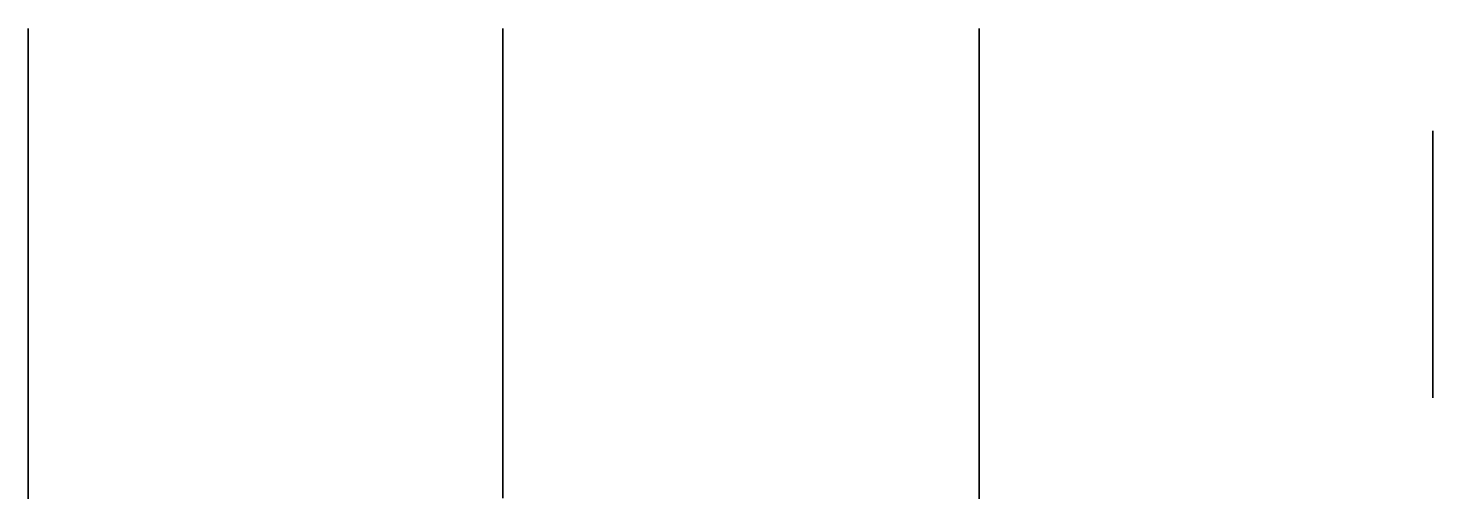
# Model space of a CAD drawing. Header units: inches. Extents: x -185 to -31, y -30 to 22.
import ezdxf

# ---------------------------------------------------------------- set-up
doc = ezdxf.new("R2010")
doc.units = ezdxf.units.IN
doc.header["$MEASUREMENT"] = 0

msp = doc.modelspace()

# ---------------------------------------------------------------- linework, layer by layer
at = {"extrusion": (1, 0, 0)}
for elevation in [-185.37, -80.57]:
    msp.add_lwpolyline([(-14.36, 47.43), (-19.66, 53.32, -0.05566), (-14.66, 56.21), (-12.21, 48.67, 1), (-7.36, 50.24), (-9.81, 57.78, -0.05566), (-4.07, 58.38), (-4.9, 50.5, 1), (0.17, 49.97), (1, 57.85, -0.05566), (6.49, 56.07), (2.52, 49.2, 1), (6.94, 46.65), (10.9, 53.52, -0.05566), (15.19, 49.66), (8.78, 45, 1), (11.77, 40.87), (18.19, 45.53, -0.05566), (20.54, 40.26), (12.78, 38.61, 1), (13.84, 33.62), (21.6, 35.27, -0.05566), (21.6, 29.5), (13.84, 31.15, 1), (12.78, 26.16), (20.54, 24.51, -0.05566), (18.19, 19.24), (11.77, 23.9, 1), (8.78, 19.77), (15.19, 15.11, -0.05566), (10.9, 11.25), (6.94, 18.12, 1), (2.52, 15.57), (6.49, 8.7, -0.05566), (1, 6.92), (0.17, 14.8, 1), (-4.9, 14.27), (-4.07, 6.39, -0.05566), (-9.81, 6.99), (-7.36, 14.53, 1), (-12.21, 16.11), (-14.66, 8.57, -0.05566), (-19.66, 11.45), (-14.36, 17.34, 1), (-18.15, 20.76), (-23.45, 14.86, -0.05566), (-26.84, 19.53), (-19.6, 22.76, 1), (-21.67, 27.42), (-28.92, 24.19, -0.05566), (-30.12, 29.84), (-22.19, 29.84, 1), (-22.19, 34.94), (-30.12, 34.94, -0.05566), (-28.92, 40.58), (-21.67, 37.36, 1), (-19.6, 42.01), (-26.84, 45.24, -0.05566), (-23.45, 49.91), (-18.15, 44.02, 1)], format="xyb", close=True, dxfattribs=dict(at, elevation=elevation))
at = {"extrusion": (1, 4.05231e-15, -9.8248e-14)}
for points, elevation in [([(-7.61, 27.01), (-8.56, 28.65, 0.267949), (-9.42, 29.15), (-15.74, 29.15, -1), (-15.74, 35.62), (-9.41, 35.62, 0.267949), (-8.54, 36.12), (-7.47, 37.96), (-7.47, 43.89, -1), (-1.01, 43.89), (-1.01, 38.24, 0.131652), (-0.88, 37.74), (0.06, 36.12, 0.267949), (0.92, 35.62), (7.26, 35.62, -1), (7.26, 29.15), (0.94, 29.15, 0.267949), (0.08, 28.65), (-0.88, 27, 0.131652), (-1.01, 26.5), (-1.01, 20.89, -1), (-7.47, 20.89), (-7.47, 26.51, 0.131652)], -30.57), ([(-14.74, 37.09, 0.414481), (-14.23, 35.76, -0.022137), (-13.94, 35.62), (-9.41, 35.62, 0.267949), (-8.54, 36.12), (-7.61, 37.74, 0.131652), (-7.47, 38.24), (-7.47, 41.84, 0.113044), (-7.57, 42.28, -0.007538), (-7.62, 42.38, 0.414481), (-8.94, 42.88, 0.18423)], -185.37), ([(-14.74, 37.09, 0.414481), (-14.23, 35.76, -0.022137), (-13.94, 35.62), (-9.41, 35.62, 0.267949), (-8.54, 36.12), (-7.61, 37.74, 0.131652), (-7.47, 38.24), (-7.47, 41.84, 0.113044), (-7.57, 42.28, -0.007538), (-7.62, 42.38, 0.414481), (-8.94, 42.88, 0.18423)], -133.07), ([(-14.74, 37.09, 0.414481), (-14.23, 35.76, -0.022137), (-13.94, 35.62), (-9.41, 35.62, 0.267949), (-8.54, 36.12), (-7.61, 37.74, 0.131652), (-7.47, 38.24), (-7.47, 41.84, 0.113044), (-7.57, 42.28, -0.007538), (-7.62, 42.38, 0.414481), (-8.94, 42.88, 0.18423)], -80.57)]:
    msp.add_lwpolyline(points, format="xyb", close=True, dxfattribs=dict(at, elevation=elevation))
at = {"extrusion": (1, -4.05231e-15, -9.8248e-14)}
for elevation in [-185.37, -133.07, -80.57]:
    msp.add_lwpolyline([(6.25, 37.09, -0.414481), (5.75, 35.76, 0.022137), (5.46, 35.62), (0.92, 35.62, -0.267949), (0.06, 36.12), (-0.88, 37.74, -0.131652), (-1.01, 38.24), (-1.01, 41.84, -0.113044), (-0.91, 42.28, 0.007538), (-0.86, 42.38, -0.414481), (0.46, 42.88, -0.18423)], format="xyb", close=True, dxfattribs=dict(at, elevation=elevation))
at = {"extrusion": (1, -4.05231e-15, 9.8248e-14)}
for elevation in [-185.37, -133.07, -80.57]:
    msp.add_lwpolyline([(6.25, 27.69, 0.414481), (5.75, 29.01, -0.022137), (5.46, 29.15), (0.92, 29.15, 0.267949), (0.06, 28.65), (-0.88, 27.03, 0.131652), (-1.01, 26.53), (-1.01, 22.93, 0.113044), (-0.91, 22.5, -0.007538), (-0.86, 22.39, 0.414481), (0.46, 21.89, 0.18423)], format="xyb", close=True, dxfattribs=dict(at, elevation=elevation))
at = {"extrusion": (1, 4.05231e-15, -9.8248e-14)}
for elevation in [-133.07, -80.57, -30.57, -30.57]:
    msp.add_lwpolyline([(-6.32, 35.97), (-2.16, 35.97), (-0.08, 32.37), (-2.16, 28.77), (-6.32, 28.77), (-8.4, 32.37)], close=True, dxfattribs=dict(at, elevation=elevation))
at = {"extrusion": (1, 4.05231e-15, 9.8248e-14)}
for elevation in [-185.37, -133.07, -80.57]:
    msp.add_lwpolyline([(-14.74, 27.69, -0.414481), (-14.23, 29.01, 0.022137), (-13.94, 29.15), (-9.41, 29.15, -0.267949), (-8.54, 28.65), (-7.61, 27.03, -0.131652), (-7.47, 26.53), (-7.47, 22.93, -0.113044), (-7.57, 22.5, 0.007538), (-7.62, 22.39, -0.414481), (-8.94, 21.89, -0.18423)], format="xyb", close=True, dxfattribs=dict(at, elevation=elevation))
at = {"extrusion": (1, 2.56462e-14, -9.8203e-14)}
for centre in [(7.26, 32.39, -185.37), (7.26, 32.39, -80.57), (7.26, 32.39, -30.57), (-4.24, 43.89, -185.37), (-4.24, 20.89, -185.37), (-4.24, 43.89, -80.57), (-4.24, 20.89, -80.57), (-4.24, 43.89, -30.57), (-4.24, 20.89, -30.57), (-15.74, 32.39, -185.37), (-15.74, 32.39, -80.57), (-15.74, 32.39, -30.57)]:
    msp.add_circle(centre, 1.7, dxfattribs=at)
at = {"extrusion": (1, 0, 0)}
for centre in [(7.26, 32.39, -133.07), (-4.24, 32.37, -185.37), (-4.24, 43.89, -133.07), (-4.24, 20.89, -133.07), (-15.74, 32.39, -133.07)]:
    msp.add_circle(centre, 1.7, dxfattribs=at)
msp.add_rational_spline([(-133.07, -7.36, 50.24), (-133.07, -6.58, 47.82), (-133.07, -9, 47.03), (-133.07, -11.43, 46.24), (-133.07, -12.21, 48.67), (-133.07, -12.8, 50.47), (-133.07, -13.39, 52.28), (-133.07, -14.17, 52.03), (-133.07, -14.96, 51.77), (-133.07, -15.33, 52.91), (-133.07, -15.7, 54.05), (-133.07, -14.91, 54.31), (-133.07, -14.13, 54.56), (-133.07, -14.4, 55.38), (-133.07, -14.66, 56.21), (-133.07, -17.32, 55.04), (-133.07, -19.66, 53.32), (-133.07, -19.08, 52.68), (-133.07, -18.51, 52.04), (-133.07, -17.89, 52.59), (-133.07, -17.28, 53.14), (-133.07, -16.48, 52.25), (-133.07, -15.67, 51.36), (-133.07, -16.29, 50.8), (-133.07, -16.9, 50.25), (-133.07, -15.63, 48.84), (-133.07, -14.36, 47.43), (-133.07, -12.65, 45.53), (-133.07, -14.54, 43.83), (-133.07, -16.44, 42.12), (-133.07, -18.15, 44.02), (-133.07, -19.42, 45.43), (-133.07, -20.69, 46.84), (-133.07, -21.3, 46.29), (-133.07, -21.92, 45.74), (-133.07, -22.72, 46.63), (-133.07, -23.52, 47.52), (-133.07, -22.91, 48.07), (-133.07, -22.3, 48.62), (-133.07, -22.87, 49.27), (-133.07, -23.45, 49.91), (-133.07, -25.41, 47.76), (-133.07, -26.84, 45.24), (-133.07, -26.05, 44.89), (-133.07, -25.27, 44.54), (-133.07, -24.93, 45.29), (-133.07, -24.59, 46.04), (-133.07, -23.5, 45.56), (-133.07, -22.4, 45.07), (-133.07, -22.74, 44.31), (-133.07, -23.07, 43.56), (-133.07, -21.34, 42.79), (-133.07, -19.6, 42.01), (-133.07, -17.27, 40.98), (-133.07, -18.31, 38.65), (-133.07, -19.35, 36.32), (-133.07, -21.67, 37.36), (-133.07, -23.41, 38.13), (-133.07, -25.15, 38.9), (-133.07, -25.48, 38.15), (-133.07, -25.82, 37.39), (-133.07, -26.91, 37.88), (-133.07, -28.01, 38.37), (-133.07, -27.67, 39.12), (-133.07, -27.34, 39.88), (-133.07, -28.13, 40.23), (-133.07, -28.92, 40.58), (-133.07, -29.83, 37.82), (-133.07, -30.12, 34.94), (-133.07, -29.25, 34.94), (-133.07, -28.39, 34.94), (-133.07, -28.39, 35.76), (-133.07, -28.39, 36.59), (-133.07, -27.19, 36.59), (-133.07, -25.99, 36.59), (-133.07, -25.99, 35.76), (-133.07, -25.99, 34.94), (-133.07, -24.09, 34.94), (-133.07, -22.19, 34.94), (-133.07, -19.64, 34.94), (-133.07, -19.64, 32.39), (-133.07, -19.64, 29.84), (-133.07, -22.19, 29.84), (-133.07, -24.09, 29.84), (-133.07, -25.99, 29.84), (-133.07, -25.99, 29.01), (-133.07, -25.99, 28.19), (-133.07, -27.19, 28.19), (-133.07, -28.39, 28.19), (-133.07, -28.39, 29.01), (-133.07, -28.39, 29.84), (-133.07, -29.25, 29.84), (-133.07, -30.12, 29.84), (-133.07, -29.83, 26.95), (-133.07, -28.92, 24.19), (-133.07, -28.13, 24.54), (-133.07, -27.34, 24.89), (-133.07, -27.67, 25.65), (-133.07, -28.01, 26.4), (-133.07, -26.91, 26.89), (-133.07, -25.82, 27.38), (-133.07, -25.48, 26.62), (-133.07, -25.15, 25.87), (-133.07, -23.41, 26.64), (-133.07, -21.67, 27.42), (-133.07, -19.35, 28.45), (-133.07, -18.31, 26.12), (-133.07, -17.27, 23.79), (-133.07, -19.6, 22.76), (-133.07, -21.34, 21.98), (-133.07, -23.07, 21.21), (-133.07, -22.74, 20.46), (-133.07, -22.4, 19.7), (-133.07, -23.5, 19.22), (-133.07, -24.59, 18.73), (-133.07, -24.93, 19.48), (-133.07, -25.27, 20.23), (-133.07, -26.05, 19.88), (-133.07, -26.84, 19.53), (-133.07, -25.41, 17.01), (-133.07, -23.45, 14.86), (-133.07, -22.87, 15.51), (-133.07, -22.3, 16.15), (-133.07, -22.91, 16.7), (-133.07, -23.52, 17.25), (-133.07, -22.72, 18.14), (-133.07, -21.92, 19.03), (-133.07, -21.3, 18.48), (-133.07, -20.69, 17.93), (-133.07, -19.42, 19.34), (-133.07, -18.15, 20.76), (-133.07, -16.44, 22.65), (-133.07, -14.54, 20.94), (-133.07, -12.65, 19.24), (-133.07, -14.36, 17.34), (-133.07, -15.63, 15.93), (-133.07, -16.9, 14.52), (-133.07, -16.29, 13.97), (-133.07, -15.67, 13.41), (-133.07, -16.48, 12.52), (-133.07, -17.28, 11.63), (-133.07, -17.89, 12.18), (-133.07, -18.51, 12.73), (-133.07, -19.08, 12.09), (-133.07, -19.66, 11.45), (-133.07, -17.32, 9.73), (-133.07, -14.66, 8.57), (-133.07, -14.4, 9.39), (-133.07, -14.13, 10.21), (-133.07, -14.91, 10.46), (-133.07, -15.7, 10.72), (-133.07, -15.33, 11.86), (-133.07, -14.96, 13), (-133.07, -14.17, 12.75), (-133.07, -13.39, 12.49), (-133.07, -12.8, 14.3), (-133.07, -12.21, 16.11), (-133.07, -11.43, 18.53), (-133.07, -9, 17.74), (-133.07, -6.58, 16.95), (-133.07, -7.36, 14.53), (-133.07, -7.95, 12.72), (-133.07, -8.54, 10.91), (-133.07, -7.75, 10.66), (-133.07, -6.97, 10.41), (-133.07, -7.34, 9.26), (-133.07, -7.71, 8.12), (-133.07, -8.49, 8.38), (-133.07, -9.28, 8.63), (-133.07, -9.55, 7.81), (-133.07, -9.81, 6.99), (-133.07, -6.98, 6.37), (-133.07, -4.07, 6.39), (-133.07, -4.16, 7.25), (-133.07, -4.25, 8.1), (-133.07, -5.08, 8.02), (-133.07, -5.9, 7.93), (-133.07, -6.02, 9.13), (-133.07, -6.15, 10.32), (-133.07, -5.33, 10.4), (-133.07, -4.51, 10.49), (-133.07, -4.7, 12.38), (-133.07, -4.9, 14.27), (-133.07, -5.17, 16.81), (-133.07, -2.63, 17.07), (-133.07, -0.1, 17.34), (-133.07, 0.17, 14.8), (-133.07, 0.37, 12.91), (-133.07, 0.57, 11.02), (-133.07, 1.39, 11.11), (-133.07, 2.21, 11.2), (-133.07, 2.33, 10), (-133.07, 2.46, 8.81), (-133.07, 1.64, 8.72), (-133.07, 0.82, 8.64), (-133.07, 0.91, 7.78), (-133.07, 1, 6.92), (-133.07, 3.84, 7.5), (-133.07, 6.49, 8.7), (-133.07, 6.05, 9.45), (-133.07, 5.62, 10.2), (-133.07, 4.91, 9.79), (-133.07, 4.19, 9.37), (-133.07, 3.59, 10.41), (-133.07, 2.99, 11.45), (-133.07, 3.71, 11.86), (-133.07, 4.42, 12.28), (-133.07, 3.47, 13.92), (-133.07, 2.52, 15.57), (-133.07, 1.25, 17.78), (-133.07, 3.46, 19.05), (-133.07, 5.66, 20.33), (-133.07, 6.94, 18.12), (-133.07, 7.89, 16.47), (-133.07, 8.84, 14.83), (-133.07, 9.55, 15.24), (-133.07, 10.27, 15.65), (-133.07, 10.87, 14.61), (-133.07, 11.47, 13.57), (-133.07, 10.75, 13.16), (-133.07, 10.04, 12.75), (-133.07, 10.47, 12), (-133.07, 10.9, 11.25), (-133.07, 13.26, 12.94), (-133.07, 15.19, 15.11), (-133.07, 14.49, 15.62), (-133.07, 13.79, 16.13), (-133.07, 13.31, 15.46), (-133.07, 12.82, 14.79), (-133.07, 11.85, 15.5), (-133.07, 10.88, 16.21), (-133.07, 11.37, 16.87), (-133.07, 11.85, 17.54), (-133.07, 10.31, 18.66), (-133.07, 8.78, 19.77), (-133.07, 6.71, 21.27), (-133.07, 8.21, 23.34), (-133.07, 9.71, 25.4), (-133.07, 11.77, 23.9), (-133.07, 13.31, 22.78), (-133.07, 14.85, 21.67), (-133.07, 15.33, 22.33), (-133.07, 15.82, 23), (-133.07, 16.79, 22.3), (-133.07, 17.76, 21.59), (-133.07, 17.28, 20.92), (-133.07, 16.79, 20.26), (-133.07, 17.49, 19.75), (-133.07, 18.19, 19.24), (-133.07, 19.66, 21.74), (-133.07, 20.54, 24.51), (-133.07, 19.69, 24.69), (-133.07, 18.85, 24.87), (-133.07, 18.67, 24.06), (-133.07, 18.5, 23.26), (-133.07, 17.33, 23.51), (-133.07, 16.16, 23.76), (-133.07, 16.33, 24.56), (-133.07, 16.5, 25.37), (-133.07, 14.64, 25.76), (-133.07, 12.78, 26.16), (-133.07, 10.29, 26.69), (-133.07, 10.82, 29.18), (-133.07, 11.35, 31.68), (-133.07, 13.84, 31.15), (-133.07, 15.7, 30.75), (-133.07, 17.56, 30.36), (-133.07, 17.73, 31.17), (-133.07, 17.9, 31.97), (-133.07, 19.08, 31.72), (-133.07, 20.25, 31.47), (-133.07, 20.08, 30.67), (-133.07, 19.91, 29.86), (-133.07, 20.75, 29.68), (-133.07, 21.6, 29.5), (-133.07, 21.92, 32.39), (-133.07, 21.6, 35.27), (-133.07, 20.75, 35.09), (-133.07, 19.91, 34.91), (-133.07, 20.08, 34.1), (-133.07, 20.25, 33.3), (-133.07, 19.08, 33.05), (-133.07, 17.9, 32.8), (-133.07, 17.73, 33.61), (-133.07, 17.56, 34.41), (-133.07, 15.7, 34.02), (-133.07, 13.84, 33.62), (-133.07, 11.35, 33.09), (-133.07, 10.82, 35.59), (-133.07, 10.29, 38.08), (-133.07, 12.78, 38.61), (-133.07, 14.64, 39.01), (-133.07, 16.5, 39.4), (-133.07, 16.33, 40.21), (-133.07, 16.16, 41.02), (-133.07, 17.33, 41.26), (-133.07, 18.5, 41.51), (-133.07, 18.67, 40.71), (-133.07, 18.85, 39.9), (-133.07, 19.69, 40.08), (-133.07, 20.54, 40.26), (-133.07, 19.66, 43.03), (-133.07, 18.19, 45.53), (-133.07, 17.49, 45.02), (-133.07, 16.79, 44.52), (-133.07, 17.28, 43.85), (-133.07, 17.76, 43.18), (-133.07, 16.79, 42.48), (-133.07, 15.82, 41.77), (-133.07, 15.33, 42.44), (-133.07, 14.85, 43.11), (-133.07, 13.31, 41.99), (-133.07, 11.77, 40.87), (-133.07, 9.71, 39.37), (-133.07, 8.21, 41.44), (-133.07, 6.71, 43.5), (-133.07, 8.78, 45), (-133.07, 10.31, 46.11), (-133.07, 11.85, 47.23), (-133.07, 11.37, 47.9), (-133.07, 10.88, 48.57), (-133.07, 11.85, 49.27), (-133.07, 12.82, 49.98), (-133.07, 13.31, 49.31), (-133.07, 13.79, 48.64), (-133.07, 14.49, 49.15), (-133.07, 15.19, 49.66), (-133.07, 13.26, 51.83), (-133.07, 10.9, 53.52), (-133.07, 10.47, 52.77), (-133.07, 10.04, 52.02), (-133.07, 10.75, 51.61), (-133.07, 11.47, 51.2), (-133.07, 10.87, 50.16), (-133.07, 10.27, 49.12), (-133.07, 9.55, 49.53), (-133.07, 8.84, 49.94), (-133.07, 7.89, 48.3), (-133.07, 6.94, 46.65), (-133.07, 5.66, 44.44), (-133.07, 3.46, 45.72), (-133.07, 1.25, 46.99), (-133.07, 2.52, 49.2), (-133.07, 3.47, 50.85), (-133.07, 4.42, 52.49), (-133.07, 3.71, 52.91), (-133.07, 2.99, 53.32), (-133.07, 3.59, 54.36), (-133.07, 4.19, 55.4), (-133.07, 4.91, 54.98), (-133.07, 5.62, 54.57), (-133.07, 6.05, 55.32), (-133.07, 6.49, 56.07), (-133.07, 3.84, 57.27), (-133.07, 1, 57.85), (-133.07, 0.91, 56.99), (-133.07, 0.82, 56.13), (-133.07, 1.64, 56.05), (-133.07, 2.46, 55.96), (-133.07, 2.33, 54.77), (-133.07, 2.21, 53.57), (-133.07, 1.39, 53.66), (-133.07, 0.57, 53.75), (-133.07, 0.37, 51.86), (-133.07, 0.17, 49.97), (-133.07, -0.1, 47.43), (-133.07, -2.63, 47.7), (-133.07, -5.17, 47.96), (-133.07, -4.9, 50.5), (-133.07, -4.7, 52.39), (-133.07, -4.51, 54.28), (-133.07, -5.33, 54.37), (-133.07, -6.15, 54.45), (-133.07, -6.02, 55.65), (-133.07, -5.9, 56.84), (-133.07, -5.08, 56.75), (-133.07, -4.25, 56.67), (-133.07, -4.16, 57.53), (-133.07, -4.07, 58.38), (-133.07, -6.98, 58.4), (-133.07, -9.81, 57.78), (-133.07, -9.55, 56.96), (-133.07, -9.28, 56.14), (-133.07, -8.49, 56.39), (-133.07, -7.71, 56.65), (-133.07, -7.34, 55.51), (-133.07, -6.97, 54.37), (-133.07, -7.75, 54.11), (-133.07, -8.54, 53.86), (-133.07, -7.95, 52.05), (-133.07, -7.36, 50.24)], [1, 0.707106781187, 1, 0.707106781187, 1, 1, 1, 1, 1, 1, 1, 1, 1, 1, 1, 0.993823130397, 1, 1, 1, 1, 1, 1, 1, 1, 1, 1, 1, 0.707106781187, 1, 0.707106781187, 1, 1, 1, 1, 1, 1, 1, 1, 1, 1, 1, 0.993823130397, 1, 1, 1, 1, 1, 1, 1, 1, 1, 1, 1, 0.707106781187, 1, 0.707106781187, 1, 1, 1, 1, 1, 1, 1, 1, 1, 1, 1, 0.993823130397, 1, 1, 1, 1, 1, 1, 1, 1, 1, 1, 1, 0.707106781187, 1, 0.707106781187, 1, 1, 1, 1, 1, 1, 1, 1, 1, 1, 1, 0.993823130397, 1, 1, 1, 1, 1, 1, 1, 1, 1, 1, 1, 0.707106781187, 1, 0.707106781187, 1, 1, 1, 1, 1, 1, 1, 1, 1, 1, 1, 0.993823130397, 1, 1, 1, 1, 1, 1, 1, 1, 1, 1, 1, 0.707106781187, 1, 0.707106781187, 1, 1, 1, 1, 1, 1, 1, 1, 1, 1, 1, 0.993823130397, 1, 1, 1, 1, 1, 1, 1, 1, 1, 1, 1, 0.707106781187, 1, 0.707106781187, 1, 1, 1, 1, 1, 1, 1, 1, 1, 1, 1, 0.993823130397, 1, 1, 1, 1, 1, 1, 1, 1, 1, 1, 1, 0.707106781187, 1, 0.707106781187, 1, 1, 1, 1, 1, 1, 1, 1, 1, 1, 1, 0.993823130397, 1, 1, 1, 1, 1, 1, 1, 1, 1, 1, 1, 0.707106781187, 1, 0.707106781187, 1, 1, 1, 1, 1, 1, 1, 1, 1, 1, 1, 0.993823130397, 1, 1, 1, 1, 1, 1, 1, 1, 1, 1, 1, 0.707106781187, 1, 0.707106781187, 1, 1, 1, 1, 1, 1, 1, 1, 1, 1, 1, 0.993823130397, 1, 1, 1, 1, 1, 1, 1, 1, 1, 1, 1, 0.707106781187, 1, 0.707106781187, 1, 1, 1, 1, 1, 1, 1, 1, 1, 1, 1, 0.993823130397, 1, 1, 1, 1, 1, 1, 1, 1, 1, 1, 1, 0.707106781187, 1, 0.707106781187, 1, 1, 1, 1, 1, 1, 1, 1, 1, 1, 1, 0.993823130397, 1, 1, 1, 1, 1, 1, 1, 1, 1, 1, 1, 0.707106781187, 1, 0.707106781187, 1, 1, 1, 1, 1, 1, 1, 1, 1, 1, 1, 0.993823130397, 1, 1, 1, 1, 1, 1, 1, 1, 1, 1, 1, 0.707106781187, 1, 0.707106781187, 1, 1, 1, 1, 1, 1, 1, 1, 1, 1, 1, 0.993823130397, 1, 1, 1, 1, 1, 1, 1, 1, 1, 1, 1, 0.707106781187, 1, 0.707106781187, 1, 1, 1, 1, 1, 1, 1, 1, 1, 1, 1, 0.993823130397, 1, 1, 1, 1, 1, 1, 1, 1, 1, 1, 1], degree=2, knots=[0, 0, 0, 1.570796, 1.570796, 3.141593, 3.141593, 4.141593, 4.141593, 5.141593, 5.141593, 6.141593, 6.141593, 7.141593, 7.141593, 8.141593, 8.141593, 8.364002, 8.364002, 9.364002, 9.364002, 10.364002, 10.364002, 11.364002, 11.364002, 12.364002, 12.364002, 13.364002, 13.364002, 14.934798, 14.934798, 16.505595, 16.505595, 17.505595, 17.505595, 18.505595, 18.505595, 19.505595, 19.505595, 20.505595, 20.505595, 21.505595, 21.505595, 21.728004, 21.728004, 22.728004, 22.728004, 23.728004, 23.728004, 24.728004, 24.728004, 25.728004, 25.728004, 26.728004, 26.728004, 28.2988, 28.2988, 29.869597, 29.869597, 30.869597, 30.869597, 31.869597, 31.869597, 32.869597, 32.869597, 33.869597, 33.869597, 34.869597, 34.869597, 35.092006, 35.092006, 36.092006, 36.092006, 37.092006, 37.092006, 38.092006, 38.092006, 39.092006, 39.092006, 40.092006, 40.092006, 41.662802, 41.662802, 43.233599, 43.233599, 44.233599, 44.233599, 45.233599, 45.233599, 46.233599, 46.233599, 47.233599, 47.233599, 48.233599, 48.233599, 48.456008, 48.456008, 49.456008, 49.456008, 50.456008, 50.456008, 51.456008, 51.456008, 52.456008, 52.456008, 53.456008, 53.456008, 55.026804, 55.026804, 56.597601, 56.597601, 57.597601, 57.597601, 58.597601, 58.597601, 59.597601, 59.597601, 60.597601, 60.597601, 61.597601, 61.597601, 61.82001, 61.82001, 62.82001, 62.82001, 63.82001, 63.82001, 64.82001, 64.82001, 65.82001, 65.82001, 66.82001, 66.82001, 68.390806, 68.390806, 69.961603, 69.961603, 70.961603, 70.961603, 71.961603, 71.961603, 72.961603, 72.961603, 73.961603, 73.961603, 74.961603, 74.961603, 75.184012, 75.184012, 76.184012, 76.184012, 77.184012, 77.184012, 78.184012, 78.184012, 79.184012, 79.184012, 80.184012, 80.184012, 81.754808, 81.754808, 83.325605, 83.325605, 84.325605, 84.325605, 85.325605, 85.325605, 86.325605, 86.325605, 87.325605, 87.325605, 88.325605, 88.325605, 88.548014, 88.548014, 89.548014, 89.548014, 90.548014, 90.548014, 91.548014, 91.548014, 92.548014, 92.548014, 93.548014, 93.548014, 95.11881, 95.11881, 96.689607, 96.689607, 97.689607, 97.689607, 98.689607, 98.689607, 99.689607, 99.689607, 100.689607, 100.689607, 101.689607, 101.689607, 101.912016, 101.912016, 102.912016, 102.912016, 103.912016, 103.912016, 104.912016, 104.912016, 105.912016, 105.912016, 106.912016, 106.912016, 108.482812, 108.482812, 110.053609, 110.053609, 111.053609, 111.053609, 112.053609, 112.053609, 113.053609, 113.053609, 114.053609, 114.053609, 115.053609, 115.053609, 115.276018, 115.276018, 116.276018, 116.276018, 117.276018, 117.276018, 118.276018, 118.276018, 119.276018, 119.276018, 120.276018, 120.276018, 121.846814, 121.846814, 123.417611, 123.417611, 124.417611, 124.417611, 125.417611, 125.417611, 126.417611, 126.417611, 127.417611, 127.417611, 128.417611, 128.417611, 128.64002, 128.64002, 129.64002, 129.64002, 130.64002, 130.64002, 131.64002, 131.64002, 132.64002, 132.64002, 133.64002, 133.64002, 135.210816, 135.210816, 136.781613, 136.781613, 137.781613, 137.781613, 138.781613, 138.781613, 139.781613, 139.781613, 140.781613, 140.781613, 141.781613, 141.781613, 142.004022, 142.004022, 143.004022, 143.004022, 144.004022, 144.004022, 145.004022, 145.004022, 146.004022, 146.004022, 147.004022, 147.004022, 148.574818, 148.574818, 150.145615, 150.145615, 151.145615, 151.145615, 152.145615, 152.145615, 153.145615, 153.145615, 154.145615, 154.145615, 155.145615, 155.145615, 155.368024, 155.368024, 156.368024, 156.368024, 157.368024, 157.368024, 158.368024, 158.368024, 159.368024, 159.368024, 160.368024, 160.368024, 161.93882, 161.93882, 163.509617, 163.509617, 164.509617, 164.509617, 165.509617, 165.509617, 166.509617, 166.509617, 167.509617, 167.509617, 168.509617, 168.509617, 168.732026, 168.732026, 169.732026, 169.732026, 170.732026, 170.732026, 171.732026, 171.732026, 172.732026, 172.732026, 173.732026, 173.732026, 175.302822, 175.302822, 176.873619, 176.873619, 177.873619, 177.873619, 178.873619, 178.873619, 179.873619, 179.873619, 180.873619, 180.873619, 181.873619, 181.873619, 182.096028, 182.096028, 183.096028, 183.096028, 184.096028, 184.096028, 185.096028, 185.096028, 186.096028, 186.096028, 187.096028, 187.096028, 188.666824, 188.666824, 190.23762, 190.23762, 191.23762, 191.23762, 192.23762, 192.23762, 193.23762, 193.23762, 194.23762, 194.23762, 195.23762, 195.23762, 195.46003, 195.46003, 196.46003, 196.46003, 197.46003, 197.46003, 198.46003, 198.46003, 199.46003, 199.46003, 200.46003, 200.46003, 200.46003])

doc.saveas('drawing.dxf')
